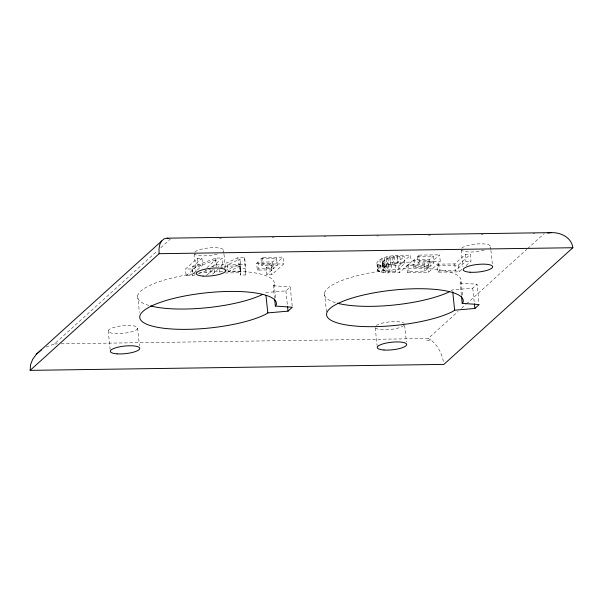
<?xml version="1.0" encoding="UTF-8"?>
<svg xmlns="http://www.w3.org/2000/svg" width="603" height="603" viewBox="0 0 603 603"><rect width="100%" height="100%" fill="white"/><g stroke="black" fill="none" stroke-linecap="round" stroke-linejoin="round"><path stroke-width="0.45" stroke-dasharray="3.02 2.26" d="M240.612 271.463L239.904 264.694L240.017 259.064L227.489 264.875L228.198 271.644L240.612 271.463L240.725 265.84L240.017 259.064M376.89 263.617L377.026 262.32C385.438 253.433 399.585 256.139 410.537 255.25L411.246 262.019L399.427 272.714C392.545 271.787 383.553 274.893 377.599 270.385L376.89 263.617C382.845 268.116 391.829 265.011 398.719 265.938L410.537 255.25M377.599 270.385L377.742 269.096C386.146 260.202 400.294 262.916 411.246 262.019M383.191 272.526L382.181 262.667C386.794 255.687 396.887 256.961 404.183 256.546L404.892 263.315L395.824 271.523L385.091 271.109L383.093 270.129L382.897 269.443C387.503 262.456 397.596 263.73 404.892 263.315M274.599 298.658L273.242 285.732L274.207 284.262A68.704 17.668 -6 0 0 226.894 271.116M461.355 295.04L460.097 283.041L461.061 281.563A68.704 17.668 -6 0 0 374.064 272.134A68.704 17.668 -6 0 0 336.557 302.992M46.16 347.072L54.481 343.921L157.338 250.863M160.813 247.72L170.543 238.924M195.259 274.757L192.681 275.729L186.169 275.827L185.453 269.051L197.271 258.363L201.937 258.295L202.646 265.064L192.96 273.83L192.251 267.054L201.937 258.295M186.169 275.827L197.988 265.132L202.646 265.064M207.017 267.619L215.497 259.946L216.206 266.722M212.505 266.805L222.236 258.001L222.952 264.77L220.864 266.662M207.1 274.96L213.56 269.119M212.52 274.207L218.082 269.179M260.986 258.664L276.573 258.438L277.282 265.214L261.702 265.441L260.986 258.664L262.365 257.421L283.056 257.127L283.772 263.895L271.945 274.591L266.835 274.666L266.127 267.89L271.388 263.127L272.104 269.903L266.835 274.666M272.104 269.903L257.33 270.114L256.622 263.345L257.971 262.124L272.737 261.913L276.573 258.438M261.702 265.441L263.074 264.197L283.772 263.895M257.33 270.114L258.679 268.893L273.453 268.682L277.282 265.214M266.127 267.89L271.237 267.815L283.056 257.127M265.667 292.583L285.905 290.834L290.201 286.945L292.244 306.339M382.181 262.667L382.385 263.36L384.382 264.34L395.108 264.755L404.183 256.546M406.889 265.825L408.261 264.581L424.128 264.348L428.198 260.669L428.906 267.438L424.836 271.124L408.97 271.35L407.598 272.594L406.889 265.825L427.753 265.524L439.572 254.828L440.28 261.604L428.462 272.292L407.598 272.594M417.351 256.358L433.218 256.124L433.926 262.9L418.06 263.127L417.351 256.358L418.708 255.129L439.572 254.828M428.906 267.438L413.658 267.657L412.949 260.888L414.306 259.659L429.555 259.441L433.218 256.124M418.06 263.127L419.417 261.898L440.28 261.604M413.658 267.657L415.015 266.436L430.263 266.209L433.926 262.9M461.958 269.337L459.177 271.847L438.064 272.157L437.356 265.38L438.728 264.137L454.76 263.91L465.207 254.458L470.287 254.383L471.003 261.159L465.441 266.187M438.064 272.157L439.436 270.913L455.476 270.679L465.915 261.227L471.003 261.159M437.356 265.38L458.468 265.079L470.287 254.383M450.984 290.88L452.521 289.892L472.76 288.144L477.056 284.254L479.091 303.648M61.069 343.823L428.19 338.532L458.069 311.495M461.544 308.352L465.72 304.583M466.413 303.95L526.871 249.25M527.565 248.624L544.245 233.534M228.198 271.644L240.725 265.84M220.344 268.169L224.618 266.194L239.896 265.976L240.612 275.043L245.805 274.968L244.728 257.677L237.876 257.775L218.294 266.699M224.964 270.755L238.592 264.544L245.444 264.446M215.497 259.946L191.965 268.961L185.453 269.051M192.251 267.054L215.806 258.092L222.236 258.001M192.96 273.83L195.357 272.888M211.367 266.805L216.515 264.868L222.952 264.77M198.704 273.461L209.889 269.232M219.492 238.215L221.369 238.185M272.202 237.454L274.086 237.431M323.977 236.708L325.861 236.685M376.694 235.946L378.571 235.924M428.462 235.2L430.346 235.178M481.179 234.439L483.063 234.416M532.954 233.693L534.831 233.67M412.949 260.888L428.198 260.669M256.622 263.345L271.388 263.127M227.489 264.875L239.904 264.694M239.896 265.976L239.904 268.267L245.097 268.192L245.805 274.968M225.334 272.971L240.605 272.744M54.481 343.921L57.308 343.876M426.592 340.733L431.771 340.657C438.487 346.386 442.474 354.843 443.725 363.488M460.097 283.041L477.056 284.254M273.242 285.732L290.201 286.945M428.19 338.532L431.771 340.657M490.518 246.665L490.812 249.431M490.91 250.358L492.561 266.059M472.76 288.144L474.312 302.917M465.207 254.458L465.915 261.227M461.205 250.087L462.953 266.714M461.061 281.563L462.516 295.417M458.468 265.079L459.177 271.847M454.76 263.91L455.476 270.679M438.728 264.137L439.436 270.913M429.555 259.441L430.263 266.209M427.753 265.524L428.462 272.292M424.128 264.348L424.836 271.124M418.708 255.129L419.417 261.898M414.306 259.659L415.015 266.436M408.261 264.581L408.97 271.35M399.887 256.607L400.596 263.383M398.719 265.938L399.427 272.714M404.651 325.364L406.392 341.984M396.962 255.521L397.671 262.297M396.985 256.705L397.701 263.473M394.362 256.901L395.078 263.669M395.108 264.755L395.824 271.523M393.216 255.815L393.925 262.584M391.995 257.21L392.704 263.986M391.377 264.807L392.086 271.576M389.84 256.26L390.548 263.029M389.855 257.654L390.571 264.423M387.94 258.227L388.656 265.003M388.513 264.785L389.221 271.554M386.832 256.855L387.541 263.632M387.586 266.051L388.294 272.827M386.237 258.951L386.953 265.727M386.176 264.627L386.892 271.403M384.722 259.833L385.438 266.609M384.171 257.609L384.887 264.385M384.804 265.953L385.513 272.722M384.382 264.34L385.091 271.109M383.38 260.888L384.096 267.657M383.116 263.918L383.825 270.687M382.513 261.845L383.229 268.614M381.857 258.529L383.093 270.129M380.576 265.478L381.284 272.247M379.882 259.614L380.599 266.383M379.091 265.116L379.8 271.893M377.998 264.679L378.714 271.456M377.282 264.174L377.991 270.951M375.239 327.866L377.274 347.26M324.52 293.194L326.555 312.588M285.905 290.834L287.458 305.608M272.737 261.913L273.453 268.682M274.207 284.262L275.669 298.116M271.237 267.815L271.945 274.591M262.365 257.421L263.074 264.197M257.971 262.124L258.679 268.893M239.904 268.267L240.612 275.043M237.876 257.775L238.592 264.544M223.585 250.509L223.879 253.283M223.977 254.202L225.53 268.983M224.618 266.194L224.889 268.734M219.575 269.413L220.11 274.486M215.806 258.092L216.515 264.868M214.125 269.488L214.66 274.569M210.507 269.541L211.042 274.621M205.842 269.609L206.467 275.533M197.271 258.363L197.988 265.132M194.279 253.938L196.314 273.332M191.965 268.961L192.681 275.729M137.665 295.885L139.414 312.512M137.62 328.288A14.796 3.806 -6 0 1 114.924 333.534A14.796 3.806 -6 0 1 116.198 326.796A14.796 3.806 -6 0 1 137.62 328.288L139.459 345.836M108.208 330.791L110.341 351.112M244.728 257.677L245.097 268.192M403.859 325.492A14.796 3.806 -6 0 1 389.116 329.585A14.796 3.806 -6 0 1 375.45 327.904M376.28 325.537A14.796 3.806 -6 0 1 391.219 321.746A14.796 3.806 -6 0 1 404.236 323.472M194.867 251.964A14.796 3.806 -6 0 1 213.394 247.675A14.796 3.806 -6 0 1 222.899 251.557M217.253 254.089A14.796 3.806 -6 0 1 194.49 253.976M461.8 248.112A14.796 3.806 -6 0 1 480.327 243.831A14.796 3.806 -6 0 1 489.832 247.712M484.186 250.237A14.796 3.806 -6 0 1 461.423 250.132M148.866 305.442A68.704 17.668 -6 0 1 195.048 273.611M198.606 273.136A68.704 17.668 -6 0 1 226.004 271.131"/><path stroke-width="0.9" d="M30.15 370.363L30.497 364.89L32.63 359.38L36.391 354.202L164.039 238.871L167.099 238.177L551.172 232.637C560.617 232.23 571.584 237.439 572.85 247.727L443.898 364.393L30.15 370.363L159.102 253.697L572.85 247.727M161.566 240.951L159.855 244.275L159.011 248.624L159.102 253.697M275.375 306.053L276.347 304.575A68.704 17.668 -6 0 0 187.917 295.402A68.704 17.668 -6 0 0 153.592 326.457A68.704 17.668 -6 0 0 265.501 314.389L267.807 312.904L288.038 311.148L292.342 307.266L275.375 306.053L274.697 299.585M462.23 303.354L463.194 301.884A68.704 17.668 -6 0 0 374.772 292.704A68.704 17.668 -6 0 0 340.439 323.766A68.704 17.668 -6 0 0 452.348 311.698L454.654 310.206L474.893 308.457L479.189 304.568L462.23 303.354L461.453 295.967M36.391 354.202L41.532 349.702M547.705 233.09L551.172 232.637M167.099 238.177L168.817 238.547M474.41 303.837L474.893 308.457M452.717 291.739L454.654 310.206M287.556 306.535L288.038 311.148M265.961 295.357L267.807 312.904M262.667 294.415A68.704 17.668 -6 0 1 150.569 305.917M449.521 291.724A68.704 17.668 -6 0 1 337.424 303.226M383.998 350.004A14.796 3.806 -6 0 0 406.686 344.758A14.796 3.806 -6 0 0 385.264 343.265A14.796 3.806 -6 0 0 383.998 350.004M203.03 276.076A14.796 3.806 -6 0 0 225.726 270.83A14.796 3.806 -6 0 0 204.304 269.337A14.796 3.806 -6 0 0 203.03 276.076M469.963 272.224A14.796 3.806 -6 0 0 492.659 266.978A14.796 3.806 -6 0 0 471.237 265.486A14.796 3.806 -6 0 0 469.963 272.224M117.065 353.855A14.796 3.806 -6 0 0 139.753 348.602A14.796 3.806 -6 0 0 118.331 347.109A14.796 3.806 -6 0 0 117.065 353.855"/></g></svg>
